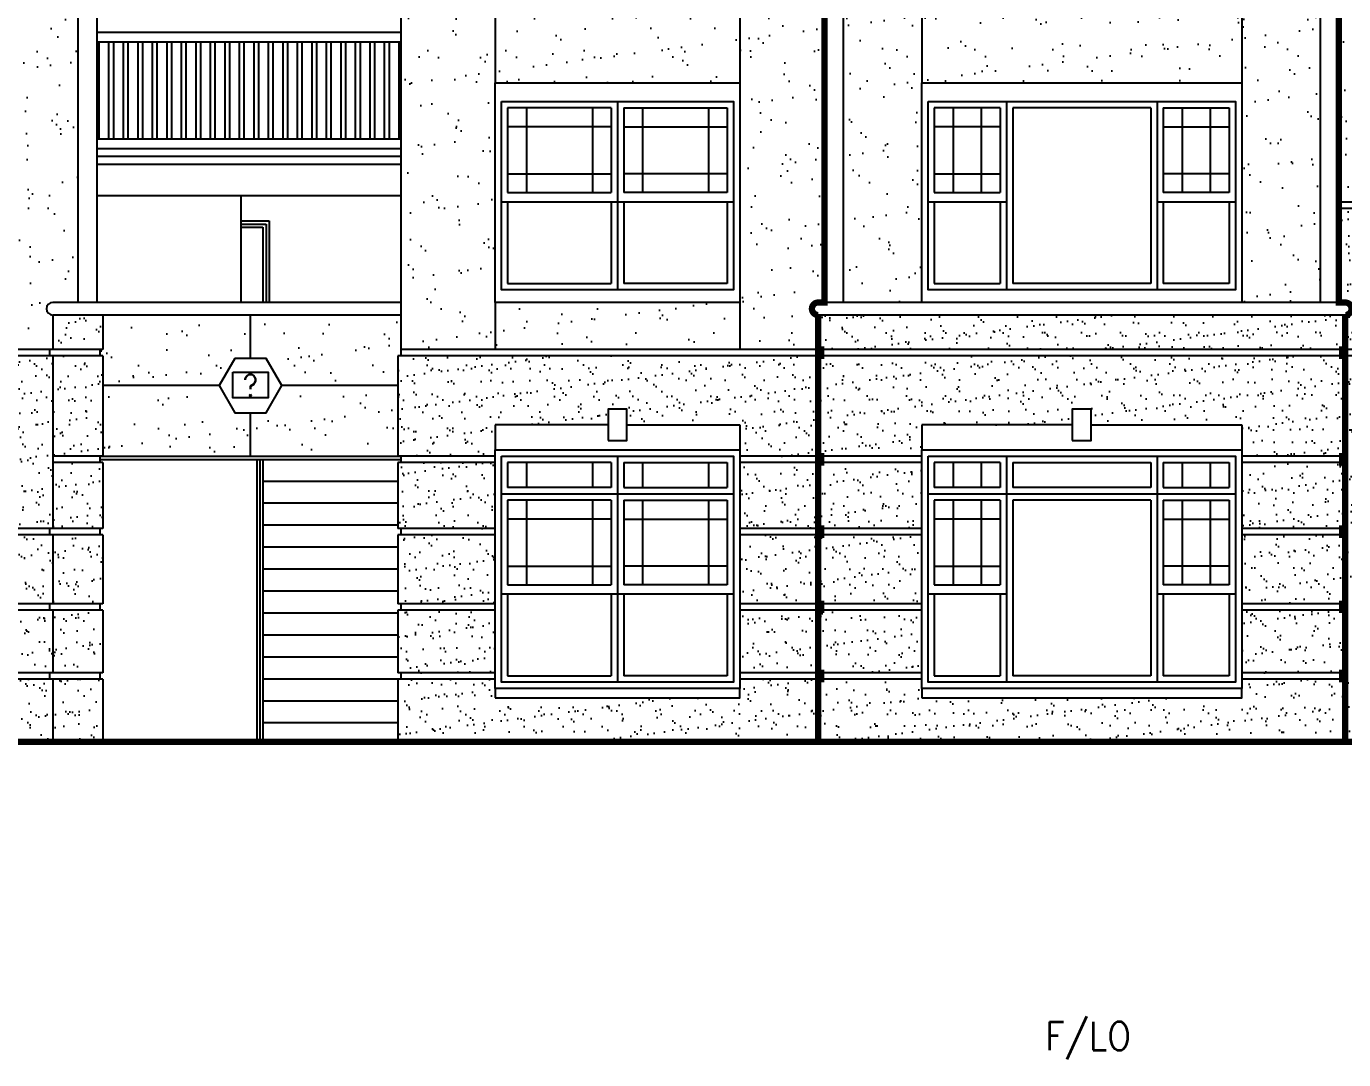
# Model space of a CAD drawing. Header units: inches. Extents: x 495 to 2623, y 393 to 2134.
# Drawn here: x 1846.9 to 2266.8, y 403.7 to 733 of the extents above; entities that cross this region are included whole.
import ezdxf
from ezdxf.enums import TextEntityAlignment as Align

# ---------------------------------------------------------------- set-up
doc = ezdxf.new("R2010")
doc.units = ezdxf.units.IN
doc.header["$LTSCALE"] = 0.5
doc.header["$MEASUREMENT"] = 0
for name, color, linetype in [('A-ANNO-NOTE', 7, 'Continuous'), ('A-ANNO-SYMB', 7, 'Continuous'), ('A-ELEV', 2, 'Continuous'), ('A-ELEV-OTLN', 5, 'Continuous'), ('A-ELEV-PATT', 8, 'Continuous'), ('A-GLAZ-FULL', 3, 'Continuous'), ('X-RDME', 1, 'Continuous')]:
    doc.layers.add(name, color=color, linetype=linetype)
doc.styles.add('NOTE', font='romans.shx', dxfattribs={"width": 0.9})

# ---------------------------------------------------------------- blocks, each defined once
blk = doc.blocks.new('SYMB')
at = {"color": 0, "linetype": 'ByBlock', "lineweight": -2}
blk.add_lwpolyline([(-5, 8.66), (-10, 0), (-5, -8.66), (5, -8.66), (10, 0), (5, 8.66)], close=True, dxfattribs=at)
at = {"color": 0, "linetype": 'ByBlock', "lineweight": -2, "style": 'NOTE', "width": 0.9}
blk.add_attdef('SYMB-NO', text='', height=7, dxfattribs=at).set_placement((0, 0), align=Align.MIDDLE_CENTER)

msp = doc.modelspace()

# ---------------------------------------------------------------- hatches: boundary and pattern name
at = {"layer": 'A-ELEV-PATT'}
h = msp.add_hatch(dxfattribs=at)
h.set_pattern_fill('AR-SAND', color=256, scale=8, style=0)
h.paths.add_polyline_path([(2277.30977, 924.9665), (2265.30977, 924.9665), (2265.30977, 872.11647, -0.179577251), (2277.30977, 870.21135)])
h.paths.add_polyline_path([(2277.30977, 870.21135, 0.179577251), (2265.30977, 872.11647), (2265.30977, 815.98309, 0.124621707), (2277.30977, 818.81106)])
h.paths.add_polyline_path([(2277.30977, 818.81106, -0.124621707), (2265.30977, 815.98309), (2265.30977, 676.9665), (2277.30977, 676.9665)])
h = msp.add_hatch(dxfattribs=at)
h.set_pattern_fill('AR-SAND', color=256, scale=8, style=0)
h.paths.add_polyline_path([(1731.30977, 714.9665), (1731.30977, 742.9665), (1702.30977, 742.9665), (1702.30977, 629.9665), (1731.30977, 629.9665), (1731.30977, 644.9665)])
h.paths.add_polyline_path([(1833.30977, 644.9665), (1731.30977, 644.9665), (1731.30977, 629.9665), (1833.30977, 629.9665)])
h.paths.add_polyline_path([(1833.30977, 742.9665), (1731.30977, 742.9665), (1731.30977, 714.9665), (1833.30977, 714.9665)])
h.paths.add_polyline_path([(1863.30977, 742.9665), (1833.30977, 742.9665), (1833.30977, 714.9665), (1833.30977, 644.9665), (1833.30977, 629.9665), (1855.30977, 629.9665), (1855.30977, 640.9665, -1), (1855.30977, 644.9665), (1863.30977, 644.9665)])
h = msp.add_hatch(dxfattribs=at)
h.set_pattern_fill('AR-SAND', color=256, scale=8, style=0)
h.paths.add_polyline_path([(1996.30977, 714.9665), (1996.30977, 742.9665), (1966.30977, 742.9665), (1966.30977, 629.9665), (1996.30977, 629.9665), (1996.30977, 644.9665)])
h.paths.add_polyline_path([(2074.30977, 742.9665), (1996.30977, 742.9665), (1996.30977, 714.9665), (2074.30977, 714.9665)])
h.paths.add_polyline_path([(2101.30977, 742.9665), (2074.30977, 742.9665), (2074.30977, 714.9665), (2074.30977, 644.9665), (2074.30977, 629.9665), (2099.30977, 629.9665), (2099.30977, 640.9665, -1), (2099.30977, 644.9665), (2101.30977, 644.9665)])
h.paths.add_polyline_path([(2074.30977, 644.9665), (1996.30977, 644.9665), (1996.30977, 629.9665), (2074.30977, 629.9665)])
h = msp.add_hatch(dxfattribs=at)
h.set_pattern_fill('AR-SAND', color=256, scale=8, style=0)
h.paths.add_polyline_path([(2132.30977, 742.9665), (2107.30977, 742.9665), (2107.30977, 644.9665), (2132.30977, 644.9665), (2132.30977, 714.9665)])
h.paths.add_polyline_path([(2234.30977, 742.9665), (2132.30977, 742.9665), (2132.30977, 714.9665), (2234.30977, 714.9665)])
h.paths.add_polyline_path([(2259.30977, 742.9665), (2234.30977, 742.9665), (2234.30977, 714.9665), (2234.30977, 644.9665), (2259.30977, 644.9665)])
h = msp.add_hatch(dxfattribs=at)
h.set_pattern_fill('AR-SAND', color=256, scale=4, style=0)
h.paths.add_polyline_path([(2277.30977, 674.9665), (2265.30977, 674.9665), (2265.30977, 644.9665), (2267.30977, 644.9665, -1), (2267.30977, 640.9665), (2267.30977, 629.9665), (2277.30977, 629.9665)])
h.paths.add_polyline_path([(2279.30977, 627.9665), (2267.30977, 627.9665), (2267.30977, 595.9665), (2266.30977, 595.9665), (2266.30977, 593.9665), (2267.30977, 593.9665), (2267.30977, 572.9665), (2279.30977, 572.9665)])
h.paths.add_polyline_path([(2279.30977, 570.9665), (2267.30977, 570.9665), (2267.30977, 548.9665), (2279.30977, 548.9665)])
h.paths.add_polyline_path([(2279.30977, 546.9665), (2267.30977, 546.9665), (2267.30977, 526.9665), (2279.30977, 526.9665)])
h.paths.add_polyline_path([(2279.30977, 524.9665), (2267.30977, 524.9665), (2267.30977, 504.9665), (2279.30977, 504.9665)])
h = msp.add_hatch(dxfattribs=at)
h.set_pattern_fill('AR-SAND', color=256, scale=4, style=0)
h.paths.add_polyline_path([(1871.30977, 640.9665), (1855.30977, 640.9665), (1855.30977, 629.9665), (1871.30977, 629.9665)])
h.paths.add_polyline_path([(1871.30977, 627.9665), (1855.30977, 627.9665), (1855.30977, 595.9665), (1871.30977, 595.9665)])
h.paths.add_polyline_path([(1871.30977, 593.9665), (1855.30977, 593.9665), (1855.30977, 572.9665), (1871.30977, 572.9665)])
h.paths.add_polyline_path([(1871.30977, 570.9665), (1855.30977, 570.9665), (1855.30977, 548.9665), (1871.30977, 548.9665)])
h.paths.add_polyline_path([(1871.30977, 546.9665), (1855.30977, 546.9665), (1855.30977, 526.9665), (1871.30977, 526.9665)])
h.paths.add_polyline_path([(1871.30977, 524.9665), (1855.30977, 524.9665), (1855.30977, 504.9665), (1871.30977, 504.9665)])
h = msp.add_hatch(dxfattribs=at)
h.set_pattern_fill('AR-SAND', color=256, scale=8, style=0)
h.paths.add_polyline_path([(1918.30977, 640.9665), (1871.30977, 640.9665), (1871.30977, 629.9665), (1870.30977, 629.9665), (1870.30977, 627.9665), (1871.30977, 627.9665), (1871.30977, 618.4665), (1908.30977, 618.4665), (1913.30977, 627.12676), (1918.30977, 627.12676)])
h.paths.add_polyline_path([(1918.30977, 609.80625), (1913.30977, 609.80625), (1908.30977, 618.4665), (1871.30977, 618.4665), (1871.30977, 595.9665), (1918.30977, 595.9665)])
h.paths.add_polyline_path([(1965.30977, 618.4665), (1928.30977, 618.4665), (1923.30977, 609.80625), (1918.30977, 609.80625), (1918.30977, 595.9665), (1965.30977, 595.9665)])
h.paths.add_polyline_path([(1965.30977, 627.9665), (1966.30977, 627.9665), (1966.30977, 640.9665), (1918.30977, 640.9665), (1918.30977, 627.12676), (1923.30977, 627.12676), (1928.30977, 618.4665), (1965.30977, 618.4665)])
h = msp.add_hatch(dxfattribs=at)
h.set_pattern_fill('AR-SAND', color=256, scale=4, style=0)
h.paths.add_polyline_path([(2267.30977, 640.9665), (2099.30977, 640.9665), (2099.30977, 629.9665), (2267.30977, 629.9665)])
h.paths.add_polyline_path([(2267.30977, 627.9665), (2099.30977, 627.9665), (2099.30977, 595.9665), (2132.30977, 595.9665), (2132.30977, 597.9665), (2132.30977, 605.9665), (2180.30977, 605.9665), (2180.30977, 610.9665), (2186.30977, 610.9665), (2186.30977, 605.9665), (2234.30977, 605.9665), (2234.30977, 597.9665), (2234.30977, 595.9665), (2267.30977, 595.9665)])
h.paths.add_polyline_path([(2267.30977, 593.9665), (2234.30977, 593.9665), (2234.30977, 572.9665), (2267.30977, 572.9665)])
h.paths.add_polyline_path([(2267.30977, 570.9665), (2234.30977, 570.9665), (2234.30977, 548.9665), (2267.30977, 548.9665)])
h.paths.add_polyline_path([(2267.30977, 546.9665), (2234.30977, 546.9665), (2234.30977, 526.9665), (2267.30977, 526.9665)])
h.paths.add_polyline_path([(2267.30977, 524.9665), (2234.30977, 524.9665), (2234.30977, 521.9665), (2234.30977, 518.9665), (2132.30977, 518.9665), (2132.30977, 521.9665), (2132.30977, 524.9665), (2099.30977, 524.9665), (2099.30977, 504.9665), (2267.30977, 504.9665)])
h.paths.add_polyline_path([(2132.30977, 546.9665), (2099.30977, 546.9665), (2099.30977, 526.9665), (2132.30977, 526.9665)])
h.paths.add_polyline_path([(2132.30977, 570.9665), (2099.30977, 570.9665), (2099.30977, 548.9665), (2132.30977, 548.9665)])
h.paths.add_polyline_path([(2132.30977, 593.9665), (2099.30977, 593.9665), (2099.30977, 572.9665), (2132.30977, 572.9665)])
h = msp.add_hatch(dxfattribs=at)
h.set_pattern_fill('AR-SAND', color=256, scale=4, style=0)
h.paths.add_polyline_path([(1855.30977, 524.9665), (1833.30977, 524.9665), (1833.30977, 521.9665), (1833.30977, 518.9665), (1731.30977, 518.9665), (1731.30977, 521.9665), (1731.30977, 524.9665), (1703.30977, 524.9665), (1703.30977, 504.9665), (1855.30977, 504.9665)])
h.paths.add_polyline_path([(1855.30977, 546.9665), (1833.30977, 546.9665), (1833.30977, 526.9665), (1855.30977, 526.9665)])
h.paths.add_polyline_path([(1855.30977, 570.9665), (1833.30977, 570.9665), (1833.30977, 548.9665), (1855.30977, 548.9665)])
h.paths.add_polyline_path([(1855.30977, 627.9665), (1703.30977, 627.9665), (1703.30977, 572.9665), (1731.30977, 572.9665), (1731.30977, 597.9665), (1731.30977, 605.9665), (1833.30977, 605.9665), (1833.30977, 597.9665), (1833.30977, 572.9665), (1855.30977, 572.9665)])
h.paths.add_polyline_path([(1731.30977, 570.9665), (1703.30977, 570.9665), (1703.30977, 548.9665), (1731.30977, 548.9665)])
h.paths.add_polyline_path([(1731.30977, 546.9665), (1703.30977, 546.9665), (1703.30977, 526.9665), (1731.30977, 526.9665)])
h = msp.add_hatch(dxfattribs=at)
h.set_pattern_fill('AR-SAND', color=256, scale=4, style=0)
h.paths.add_polyline_path([(2099.30977, 627.9665), (1965.30977, 627.9665), (1965.30977, 595.9665), (1966.30977, 595.9665), (1996.30977, 595.9665), (1996.30977, 597.9665), (1996.30977, 605.9665), (2032.30977, 605.9665), (2032.30977, 610.9665), (2038.30977, 610.9665), (2038.30977, 605.9665), (2074.30977, 605.9665), (2074.30977, 597.9665), (2074.30977, 595.9665), (2099.30977, 595.9665)])
h.paths.add_polyline_path([(2099.30977, 593.9665), (2074.30977, 593.9665), (2074.30977, 572.9665), (2099.30977, 572.9665)])
h.paths.add_polyline_path([(2099.30977, 570.9665), (2074.30977, 570.9665), (2074.30977, 548.9665), (2099.30977, 548.9665)])
h.paths.add_polyline_path([(2099.30977, 546.9665), (2074.30977, 546.9665), (2074.30977, 526.9665), (2099.30977, 526.9665)])
h.paths.add_polyline_path([(2099.30977, 524.9665), (2074.30977, 524.9665), (2074.30977, 521.9665), (2074.30977, 518.9665), (1996.30977, 518.9665), (1996.30977, 521.9665), (1996.30977, 524.9665), (1965.30977, 524.9665), (1965.30977, 504.9665), (2099.30977, 504.9665)])
h.paths.add_polyline_path([(1996.30977, 546.9665), (1965.30977, 546.9665), (1965.30977, 526.9665), (1996.30977, 526.9665)])
h.paths.add_polyline_path([(1996.30977, 570.9665), (1965.30977, 570.9665), (1965.30977, 548.9665), (1996.30977, 548.9665)])
h.paths.add_polyline_path([(1996.30977, 593.9665), (1965.30977, 593.9665), (1965.30977, 572.9665), (1996.30977, 572.9665)])

# ---------------------------------------------------------------- linework, layer by layer
at = {"layer": 'A-ELEV'}
for p, q in [((2107.30977, 1005.9665), (2107.30977, 644.9665)), ((2259.30977, 1005.9665), (2259.30977, 644.9665)), ((1966.30977, 974.9665), (1966.30977, 627.9665)), ((1863.30977, 962.9665), (1863.30977, 644.9665)), ((1869.30977, 944.72874), (1869.30977, 644.9665)), ((1996.30977, 767.9665), (1996.30977, 714.9665)), ((2074.30977, 767.9665), (2074.30977, 714.9665)), ((2132.30977, 767.9665), (2132.30977, 714.9665)), ((2234.30977, 767.9665), (2234.30977, 714.9665)), ((1966.30977, 730.9665), (1869.30977, 730.9665)), ((1966.30977, 727.9665), (1869.30977, 727.9665)), ((1869.99727, 727.9665), (1869.99727, 696.9665)), ((1873.12227, 727.9665), (1873.12227, 696.9665)), ((1874.62227, 727.9665), (1874.62227, 696.9665)), ((1877.74727, 727.9665), (1877.74727, 696.9665)), ((1879.24727, 727.9665), (1879.24727, 696.9665)), ((1882.37227, 727.9665), (1882.37227, 696.9665)), ((1883.87227, 727.9665), (1883.87227, 696.9665)), ((1886.99727, 727.9665), (1886.99727, 696.9665)), ((1888.49727, 727.9665), (1888.49727, 696.9665)), ((1891.62227, 727.9665), (1891.62227, 696.9665)), ((1893.12227, 727.9665), (1893.12227, 696.9665)), ((1896.24727, 727.9665), (1896.24727, 696.9665)), ((1897.74727, 727.9665), (1897.74727, 696.9665)), ((1900.87227, 727.9665), (1900.87227, 696.9665)), ((1902.37227, 727.9665), (1902.37227, 696.9665)), ((1905.49727, 727.9665), (1905.49727, 696.9665)), ((1906.99727, 727.9665), (1906.99727, 696.9665)), ((1910.12227, 727.9665), (1910.12227, 696.9665)), ((1911.62227, 727.9665), (1911.62227, 696.9665)), ((1914.74727, 727.9665), (1914.74727, 696.9665)), ((1916.24727, 727.9665), (1916.24727, 696.9665)), ((1919.37227, 727.9665), (1919.37227, 696.9665)), ((1920.87227, 727.9665), (1920.87227, 696.9665)), ((1923.99727, 727.9665), (1923.99727, 696.9665)), ((1925.49727, 727.9665), (1925.49727, 696.9665)), ((1928.62227, 727.9665), (1928.62227, 696.9665)), ((1930.12227, 727.9665), (1930.12227, 696.9665)), ((1933.24727, 727.9665), (1933.24727, 696.9665)), ((1934.74727, 727.9665), (1934.74727, 696.9665)), ((1937.87227, 727.9665), (1937.87227, 696.9665)), ((1939.37227, 727.9665), (1939.37227, 696.9665)), ((1942.49727, 727.9665), (1942.49727, 696.9665)), ((1943.99727, 727.9665), (1943.99727, 696.9665)), ((1947.12227, 727.9665), (1947.12227, 696.9665)), ((1948.62227, 727.9665), (1948.62227, 696.9665)), ((1951.74727, 727.9665), (1951.74727, 696.9665)), ((1953.24727, 727.9665), (1953.24727, 696.9665)), ((1956.37227, 727.9665), (1956.37227, 696.9665)), ((1957.87227, 727.9665), (1957.87227, 696.9665)), ((1960.99727, 727.9665), (1960.99727, 696.9665)), ((1962.49727, 727.9665), (1962.49727, 696.9665)), ((1965.62227, 727.9665), (1965.62227, 696.9665)), ((1966.30977, 696.9665), (1869.30977, 696.9665)), ((1966.30977, 693.9665), (1869.30977, 693.9665)), ((1966.30977, 691.4665), (1869.30977, 691.4665)), ((1966.30977, 688.9665), (1869.30977, 688.9665)), ((1966.30977, 678.9665), (1869.30977, 678.9665)), ((1915.30977, 678.9665), (1915.30977, 644.9665)), ((2277.30977, 676.9665), (2265.30977, 676.9665)), ((2277.30977, 674.9665), (2265.30977, 674.9665)), ((1915.30977, 670.9665), (1924.30977, 670.9665)), ((1915.30977, 669.9665), (1923.30977, 669.9665)), ((1915.30977, 668.9665), (1922.30977, 668.9665)), ((1922.30977, 668.9665), (1922.30977, 644.9665)), ((1923.30977, 669.9665), (1923.30977, 644.9665)), ((1924.30977, 670.9665), (1924.30977, 644.9665)), ((1966.30977, 644.9665), (1855.30977, 644.9665)), ((1996.30977, 644.9665), (1996.30977, 629.9665)), ((2074.30977, 644.9665), (2074.30977, 629.9665)), ((2265.30977, 644.9665), (2101.30977, 644.9665)), ((1966.30977, 640.9665), (1855.30977, 640.9665)), ((1855.30977, 640.9665), (1855.30977, 629.9665)), ((1871.30977, 640.9665), (1871.30977, 629.9665)), ((1918.30977, 627.12676), (1918.30977, 640.9665)), ((2267.30977, 640.9665), (2099.30977, 640.9665)), ((1871.30977, 629.9665), (1235.30977, 629.9665)), ((1854.30977, 629.9665), (1854.30977, 627.9665)), ((1870.30977, 629.9665), (1870.30977, 627.9665)), ((2522.30977, 629.9665), (1966.30977, 629.9665)), ((1871.30977, 627.9665), (1219.30977, 627.9665)), ((1855.30977, 627.9665), (1855.30977, 572.9665)), ((1871.30977, 627.9665), (1871.30977, 595.9665)), ((1965.30977, 627.9665), (1965.30977, 595.9665)), ((2279.30977, 627.9665), (1965.30977, 627.9665)), ((1908.30977, 618.4665), (1871.30977, 618.4665)), ((1965.30977, 618.4665), (1928.30977, 618.4665)), ((1918.30977, 595.9665), (1918.30977, 609.80625)), ((2032.30977, 605.9665), (1996.30977, 605.9665)), ((1996.30977, 605.9665), (1996.30977, 597.9665)), ((2038.30977, 605.9665), (2074.30977, 605.9665)), ((2074.30977, 605.9665), (2074.30977, 597.9665)), ((2132.30977, 605.9665), (2132.30977, 597.9665)), ((2180.30977, 605.9665), (2132.30977, 605.9665)), ((2186.30977, 605.9665), (2234.30977, 605.9665)), ((2234.30977, 605.9665), (2234.30977, 597.9665)), ((1996.30977, 597.9665), (2074.30977, 597.9665)), ((2132.30977, 597.9665), (2234.30977, 597.9665)), ((1871.30977, 595.9665), (1855.30977, 595.9665)), ((1871.30977, 593.9665), (1855.30977, 593.9665)), ((1870.30977, 595.9665), (1870.30977, 593.9665)), ((1870.30977, 595.9665), (1966.30977, 595.9665)), ((1870.30977, 594.9665), (1966.30977, 594.9665)), ((1871.30977, 593.9665), (1871.30977, 572.9665)), ((1920.30977, 594.9665), (1920.30977, 504.9665)), ((1921.30977, 594.9665), (1921.30977, 504.9665)), ((1922.30977, 594.9665), (1922.30977, 504.9665)), ((1996.30977, 595.9665), (1965.30977, 595.9665)), ((1965.30977, 593.9665), (1965.30977, 572.9665)), ((1996.30977, 593.9665), (1965.30977, 593.9665)), ((1966.30977, 595.9665), (1966.30977, 593.9665)), ((2132.30977, 595.9665), (2074.30977, 595.9665)), ((2132.30977, 593.9665), (2074.30977, 593.9665)), ((2266.30977, 595.9665), (2234.30977, 595.9665)), ((2266.30977, 593.9665), (2234.30977, 593.9665)), ((1965.30977, 587.9665), (1922.30977, 587.9665)), ((1965.30977, 580.9665), (1922.30977, 580.9665)), ((1871.30977, 572.9665), (1833.30977, 572.9665)), ((1854.30977, 572.9665), (1854.30977, 570.9665)), ((1870.30977, 572.9665), (1870.30977, 570.9665)), ((1965.30977, 573.9665), (1922.30977, 573.9665)), ((1996.30977, 572.9665), (1965.30977, 572.9665)), ((1966.30977, 572.9665), (1966.30977, 570.9665)), ((2132.30977, 572.9665), (2074.30977, 572.9665)), ((2266.30977, 572.9665), (2234.30977, 572.9665)), ((1871.30977, 570.9665), (1833.30977, 570.9665)), ((1855.30977, 570.9665), (1855.30977, 548.9665)), ((1871.30977, 570.9665), (1871.30977, 548.9665)), ((1965.30977, 566.9665), (1922.30977, 566.9665)), ((1965.30977, 570.9665), (1965.30977, 548.9665)), ((1996.30977, 570.9665), (1965.30977, 570.9665)), ((2132.30977, 570.9665), (2074.30977, 570.9665)), ((2266.30977, 570.9665), (2234.30977, 570.9665)), ((1965.30977, 559.9665), (1922.30977, 559.9665)), ((1965.30977, 552.9665), (1922.30977, 552.9665)), ((1871.30977, 548.9665), (1833.30977, 548.9665)), ((1871.30977, 546.9665), (1833.30977, 546.9665)), ((1854.30977, 548.9665), (1854.30977, 546.9665)), ((1855.30977, 546.9665), (1855.30977, 526.9665)), ((1870.30977, 548.9665), (1870.30977, 546.9665)), ((1871.30977, 546.9665), (1871.30977, 526.9665)), ((1965.30977, 545.9665), (1922.30977, 545.9665)), ((1996.30977, 548.9665), (1965.30977, 548.9665)), ((1965.30977, 546.9665), (1965.30977, 526.9665)), ((1996.30977, 546.9665), (1965.30977, 546.9665)), ((1966.30977, 548.9665), (1966.30977, 546.9665)), ((2132.30977, 548.9665), (2074.30977, 548.9665)), ((2132.30977, 546.9665), (2074.30977, 546.9665)), ((2266.30977, 548.9665), (2234.30977, 548.9665)), ((2266.30977, 546.9665), (2234.30977, 546.9665)), ((1965.30977, 538.9665), (1922.30977, 538.9665)), ((1965.30977, 531.9665), (1922.30977, 531.9665)), ((1871.30977, 526.9665), (1833.30977, 526.9665)), ((1871.30977, 524.9665), (1833.30977, 524.9665)), ((1854.30977, 526.9665), (1854.30977, 524.9665)), ((1855.30977, 524.9665), (1855.30977, 504.9665)), ((1870.30977, 526.9665), (1870.30977, 524.9665)), ((1871.30977, 524.9665), (1871.30977, 504.9665)), ((1965.30977, 524.9665), (1922.30977, 524.9665)), ((1996.30977, 526.9665), (1965.30977, 526.9665)), ((1965.30977, 524.9665), (1965.30977, 504.9665)), ((1996.30977, 524.9665), (1965.30977, 524.9665)), ((1966.30977, 526.9665), (1966.30977, 524.9665)), ((2132.30977, 526.9665), (2074.30977, 526.9665)), ((2132.30977, 524.9665), (2074.30977, 524.9665)), ((2266.30977, 526.9665), (2234.30977, 526.9665)), ((2266.30977, 524.9665), (2234.30977, 524.9665)), ((1965.30977, 517.9665), (1922.30977, 517.9665)), ((1965.30977, 510.9665), (1922.30977, 510.9665))]:
    msp.add_line(p, q, dxfattribs=at)
for points in [[(2032.30977, 600.9665), (2038.30977, 600.9665), (2038.30977, 610.9665), (2032.30977, 610.9665)], [(2180.30977, 600.9665), (2186.30977, 600.9665), (2186.30977, 610.9665), (2180.30977, 610.9665)], [(1996.30977, 518.9665), (2074.30977, 518.9665), (2074.30977, 521.9665), (1996.30977, 521.9665)], [(2132.30977, 518.9665), (2234.30977, 518.9665), (2234.30977, 521.9665), (2132.30977, 521.9665)]]:
    msp.add_lwpolyline(points, close=True, dxfattribs=at)
msp.add_arc((1855.30977, 642.9665), 2, 90, 270, dxfattribs=at)
at = {"layer": 'A-ELEV-OTLN', "const_width": 2}
for points in [[(2099.30977, 504.9665), (2099.30977, 524.9665), (2100.30977, 524.9665), (2100.30977, 526.9665), (2099.30977, 526.9665), (2099.30977, 546.9665), (2100.30977, 546.9665), (2100.30977, 548.9665), (2099.30977, 548.9665), (2099.30977, 570.9665), (2100.30977, 570.9665), (2100.30977, 572.9665), (2099.30977, 572.9665), (2099.30977, 593.9665), (2100.30977, 593.9665), (2100.30977, 595.9665), (2099.30977, 595.9665), (2099.30977, 627.9665), (2100.30977, 627.9665), (2100.30977, 629.9665), (2099.30977, 629.9665), (2099.30977, 640.9665, -1), (2099.30977, 644.9665), (2101.30977, 644.9665), (2101.30977, 974.9665, -0.414213562)], [(2265.30977, 974.9665), (2265.30977, 644.9665), (2267.30977, 644.9665, -1), (2267.30977, 640.9665), (2267.30977, 629.9665), (2266.30977, 629.9665), (2266.30977, 627.9665), (2267.30977, 627.9665), (2267.30977, 595.9665), (2266.30977, 595.9665), (2266.30977, 593.9665), (2267.30977, 593.9665), (2267.30977, 572.9665), (2266.30977, 572.9665), (2266.30977, 570.9665), (2267.30977, 570.9665), (2267.30977, 548.9665), (2266.30977, 548.9665), (2266.30977, 546.9665), (2267.30977, 546.9665), (2267.30977, 526.9665), (2266.30977, 526.9665), (2266.30977, 524.9665), (2267.30977, 524.9665), (2267.30977, 504.9665)]]:
    msp.add_lwpolyline(points, format="xyb", dxfattribs=at)
msp.add_lwpolyline([(1124.30977, 504.9665), (2613.65575, 504.9665)], dxfattribs=at)
at = {"layer": 'A-GLAZ-FULL'}
for p, q in [((2000.30977, 706.9665), (2000.30977, 679.9665)), ((2033.30977, 706.9665), (2000.30977, 706.9665)), ((2006.30977, 706.9665), (2006.30977, 679.9665)), ((2027.30977, 706.9665), (2027.30977, 679.9665)), ((2033.30977, 706.9665), (2033.30977, 679.9665)), ((2035.30977, 708.9665), (2035.30977, 648.9665)), ((2037.30977, 706.9665), (2070.30977, 706.9665)), ((2037.30977, 706.9665), (2037.30977, 679.9665)), ((2043.30977, 706.9665), (2043.30977, 679.9665)), ((2064.30977, 706.9665), (2064.30977, 679.9665)), ((2070.30977, 706.9665), (2070.30977, 679.9665)), ((2157.30977, 706.9665), (2136.30977, 706.9665)), ((2136.30977, 706.9665), (2136.30977, 679.9665)), ((2142.30977, 706.9665), (2142.30977, 679.9665)), ((2151.30977, 706.9665), (2151.30977, 679.9665)), ((2157.30977, 706.9665), (2157.30977, 679.9665)), ((2159.30977, 708.9665), (2159.30977, 648.9665)), ((2161.30977, 706.9665), (2161.30977, 650.9665)), ((2205.30977, 706.9665), (2161.30977, 706.9665)), ((2205.30977, 706.9665), (2205.30977, 650.9665)), ((2207.30977, 708.9665), (2207.30977, 648.9665)), ((2209.30977, 706.9665), (2209.30977, 679.9665)), ((2209.30977, 706.9665), (2230.30977, 706.9665)), ((2215.30977, 706.9665), (2215.30977, 679.9665)), ((2224.30977, 706.9665), (2224.30977, 679.9665)), ((2230.30977, 706.9665), (2230.30977, 679.9665)), ((2033.30977, 700.9665), (2000.30977, 700.9665)), ((2037.30977, 700.9665), (2070.30977, 700.9665)), ((2157.30977, 700.9665), (2136.30977, 700.9665)), ((2209.30977, 700.9665), (2230.30977, 700.9665)), ((2000.30977, 685.9665), (2033.30977, 685.9665)), ((2070.30977, 685.9665), (2037.30977, 685.9665)), ((2136.30977, 685.9665), (2157.30977, 685.9665)), ((2230.30977, 685.9665), (2209.30977, 685.9665)), ((2035.30977, 676.9665), (1998.30977, 676.9665)), ((2000.30977, 679.9665), (2033.30977, 679.9665)), ((2000.30977, 676.9665), (2000.30977, 650.9665)), ((2033.30977, 676.9665), (2033.30977, 650.9665)), ((2072.30977, 676.9665), (2035.30977, 676.9665)), ((2070.30977, 679.9665), (2037.30977, 679.9665)), ((2037.30977, 676.9665), (2037.30977, 650.9665)), ((2070.30977, 676.9665), (2070.30977, 650.9665)), ((2159.30977, 676.9665), (2134.30977, 676.9665)), ((2136.30977, 679.9665), (2157.30977, 679.9665)), ((2136.30977, 676.9665), (2136.30977, 650.9665)), ((2157.30977, 676.9665), (2157.30977, 650.9665)), ((2232.30977, 676.9665), (2207.30977, 676.9665)), ((2230.30977, 679.9665), (2209.30977, 679.9665)), ((2209.30977, 676.9665), (2209.30977, 650.9665)), ((2230.30977, 676.9665), (2230.30977, 650.9665)), ((2000.30977, 650.9665), (2033.30977, 650.9665)), ((2070.30977, 650.9665), (2037.30977, 650.9665)), ((2136.30977, 650.9665), (2157.30977, 650.9665)), ((2205.30977, 650.9665), (2161.30977, 650.9665)), ((2230.30977, 650.9665), (2209.30977, 650.9665)), ((2033.30977, 593.9665), (2000.30977, 593.9665)), ((2000.30977, 593.9665), (2000.30977, 585.9665)), ((2006.30977, 593.9665), (2006.30977, 585.9665)), ((2027.30977, 593.9665), (2027.30977, 585.9665)), ((2033.30977, 593.9665), (2033.30977, 585.9665)), ((2035.30977, 595.9665), (2035.30977, 523.9665)), ((2037.30977, 593.9665), (2070.30977, 593.9665)), ((2037.30977, 593.9665), (2037.30977, 585.9665)), ((2043.30977, 593.9665), (2043.30977, 585.9665)), ((2064.30977, 593.9665), (2064.30977, 585.9665)), ((2070.30977, 593.9665), (2070.30977, 585.9665)), ((2136.30977, 593.9665), (2136.30977, 585.9665)), ((2157.30977, 593.9665), (2136.30977, 593.9665)), ((2142.30977, 593.9665), (2142.30977, 585.9665)), ((2151.30977, 593.9665), (2151.30977, 585.9665)), ((2157.30977, 593.9665), (2157.30977, 585.9665)), ((2159.30977, 595.9665), (2159.30977, 523.9665)), ((2161.30977, 593.9665), (2161.30977, 585.9665)), ((2161.30977, 593.9665), (2205.30977, 593.9665)), ((2205.30977, 593.9665), (2205.30977, 585.9665)), ((2207.30977, 595.9665), (2207.30977, 523.9665)), ((2209.30977, 593.9665), (2209.30977, 585.9665)), ((2209.30977, 593.9665), (2230.30977, 593.9665)), ((2215.30977, 593.9665), (2215.30977, 585.9665)), ((2224.30977, 593.9665), (2224.30977, 585.9665)), ((2230.30977, 593.9665), (2230.30977, 585.9665)), ((1998.30977, 583.9665), (2072.30977, 583.9665)), ((2033.30977, 585.9665), (2000.30977, 585.9665)), ((2037.30977, 585.9665), (2070.30977, 585.9665)), ((2134.30977, 583.9665), (2232.30977, 583.9665)), ((2157.30977, 585.9665), (2136.30977, 585.9665)), ((2205.30977, 585.9665), (2161.30977, 585.9665)), ((2209.30977, 585.9665), (2230.30977, 585.9665)), ((2033.30977, 581.9665), (2000.30977, 581.9665)), ((2000.30977, 581.9665), (2000.30977, 554.9665)), ((2006.30977, 581.9665), (2006.30977, 554.9665)), ((2027.30977, 581.9665), (2027.30977, 554.9665)), ((2033.30977, 581.9665), (2033.30977, 554.9665)), ((2037.30977, 581.9665), (2037.30977, 554.9665)), ((2037.30977, 581.9665), (2070.30977, 581.9665)), ((2043.30977, 581.9665), (2043.30977, 554.9665)), ((2064.30977, 581.9665), (2064.30977, 554.9665)), ((2070.30977, 581.9665), (2070.30977, 554.9665)), ((2136.30977, 581.9665), (2136.30977, 554.9665)), ((2157.30977, 581.9665), (2136.30977, 581.9665)), ((2142.30977, 581.9665), (2142.30977, 554.9665)), ((2151.30977, 581.9665), (2151.30977, 554.9665)), ((2157.30977, 581.9665), (2157.30977, 554.9665)), ((2205.30977, 581.9665), (2161.30977, 581.9665)), ((2161.30977, 581.9665), (2161.30977, 525.9665)), ((2205.30977, 581.9665), (2205.30977, 525.9665)), ((2209.30977, 581.9665), (2230.30977, 581.9665)), ((2209.30977, 581.9665), (2209.30977, 554.9665)), ((2215.30977, 581.9665), (2215.30977, 554.9665)), ((2224.30977, 581.9665), (2224.30977, 554.9665)), ((2230.30977, 581.9665), (2230.30977, 554.9665)), ((2033.30977, 575.9665), (2000.30977, 575.9665)), ((2037.30977, 575.9665), (2070.30977, 575.9665)), ((2157.30977, 575.9665), (2136.30977, 575.9665)), ((2209.30977, 575.9665), (2230.30977, 575.9665)), ((2000.30977, 560.9665), (2033.30977, 560.9665)), ((2070.30977, 560.9665), (2037.30977, 560.9665)), ((2136.30977, 560.9665), (2157.30977, 560.9665)), ((2230.30977, 560.9665), (2209.30977, 560.9665)), ((2000.30977, 554.9665), (2033.30977, 554.9665)), ((2070.30977, 554.9665), (2037.30977, 554.9665)), ((2136.30977, 554.9665), (2157.30977, 554.9665)), ((2230.30977, 554.9665), (2209.30977, 554.9665)), ((2035.30977, 551.9665), (1998.30977, 551.9665)), ((2000.30977, 551.9665), (2000.30977, 525.9665)), ((2033.30977, 551.9665), (2033.30977, 525.9665)), ((2072.30977, 551.9665), (2035.30977, 551.9665)), ((2037.30977, 551.9665), (2037.30977, 525.9665)), ((2070.30977, 551.9665), (2070.30977, 525.9665)), ((2159.30977, 551.9665), (2134.30977, 551.9665)), ((2136.30977, 551.9665), (2136.30977, 525.9665)), ((2157.30977, 551.9665), (2157.30977, 525.9665)), ((2232.30977, 551.9665), (2207.30977, 551.9665)), ((2209.30977, 551.9665), (2209.30977, 525.9665)), ((2230.30977, 551.9665), (2230.30977, 525.9665)), ((2000.30977, 525.9665), (2033.30977, 525.9665)), ((2070.30977, 525.9665), (2037.30977, 525.9665)), ((2136.30977, 525.9665), (2157.30977, 525.9665)), ((2205.30977, 525.9665), (2161.30977, 525.9665)), ((2230.30977, 525.9665), (2209.30977, 525.9665))]:
    msp.add_line(p, q, dxfattribs=at)
for points in [[(1996.30977, 714.9665), (2074.30977, 714.9665), (2074.30977, 644.9665), (1996.30977, 644.9665)], [(2132.30977, 714.9665), (2234.30977, 714.9665), (2234.30977, 644.9665), (2132.30977, 644.9665)], [(1998.30977, 708.9665), (2072.30977, 708.9665), (2072.30977, 648.9665), (1998.30977, 648.9665)], [(2134.30977, 708.9665), (2232.30977, 708.9665), (2232.30977, 648.9665), (2134.30977, 648.9665)], [(1996.30977, 597.9665), (2074.30977, 597.9665), (2074.30977, 521.9665), (1996.30977, 521.9665)], [(2132.30977, 597.9665), (2234.30977, 597.9665), (2234.30977, 521.9665), (2132.30977, 521.9665)], [(1998.30977, 595.9665), (2072.30977, 595.9665), (2072.30977, 523.9665), (1998.30977, 523.9665)], [(2134.30977, 595.9665), (2232.30977, 595.9665), (2232.30977, 523.9665), (2134.30977, 523.9665)]]:
    msp.add_lwpolyline(points, close=True, dxfattribs=at)
at = {"layer": 'X-RDME'}
msp.add_lwpolyline([(1912.69904, 622.79073), (1924.0026, 622.79073), (1924.0026, 614.61679), (1912.69904, 614.61679)], close=True, dxfattribs=at)

# ---------------------------------------------------------------- block references
at = {"layer": 'A-ANNO-SYMB'}
msp.add_blockref('SYMB', (1918.30977, 618.4665), dxfattribs=at).add_auto_attribs({'SYMB-NO': '?'})

# ---------------------------------------------------------------- texts
at = {"layer": 'A-ANNO-NOTE', "style": 'NOTE', "width": 0.9}
msp.add_text('F/LO', height=9, dxfattribs=at).set_placement((2171.64996, 406.67418))

doc.saveas('drawing.dxf')
